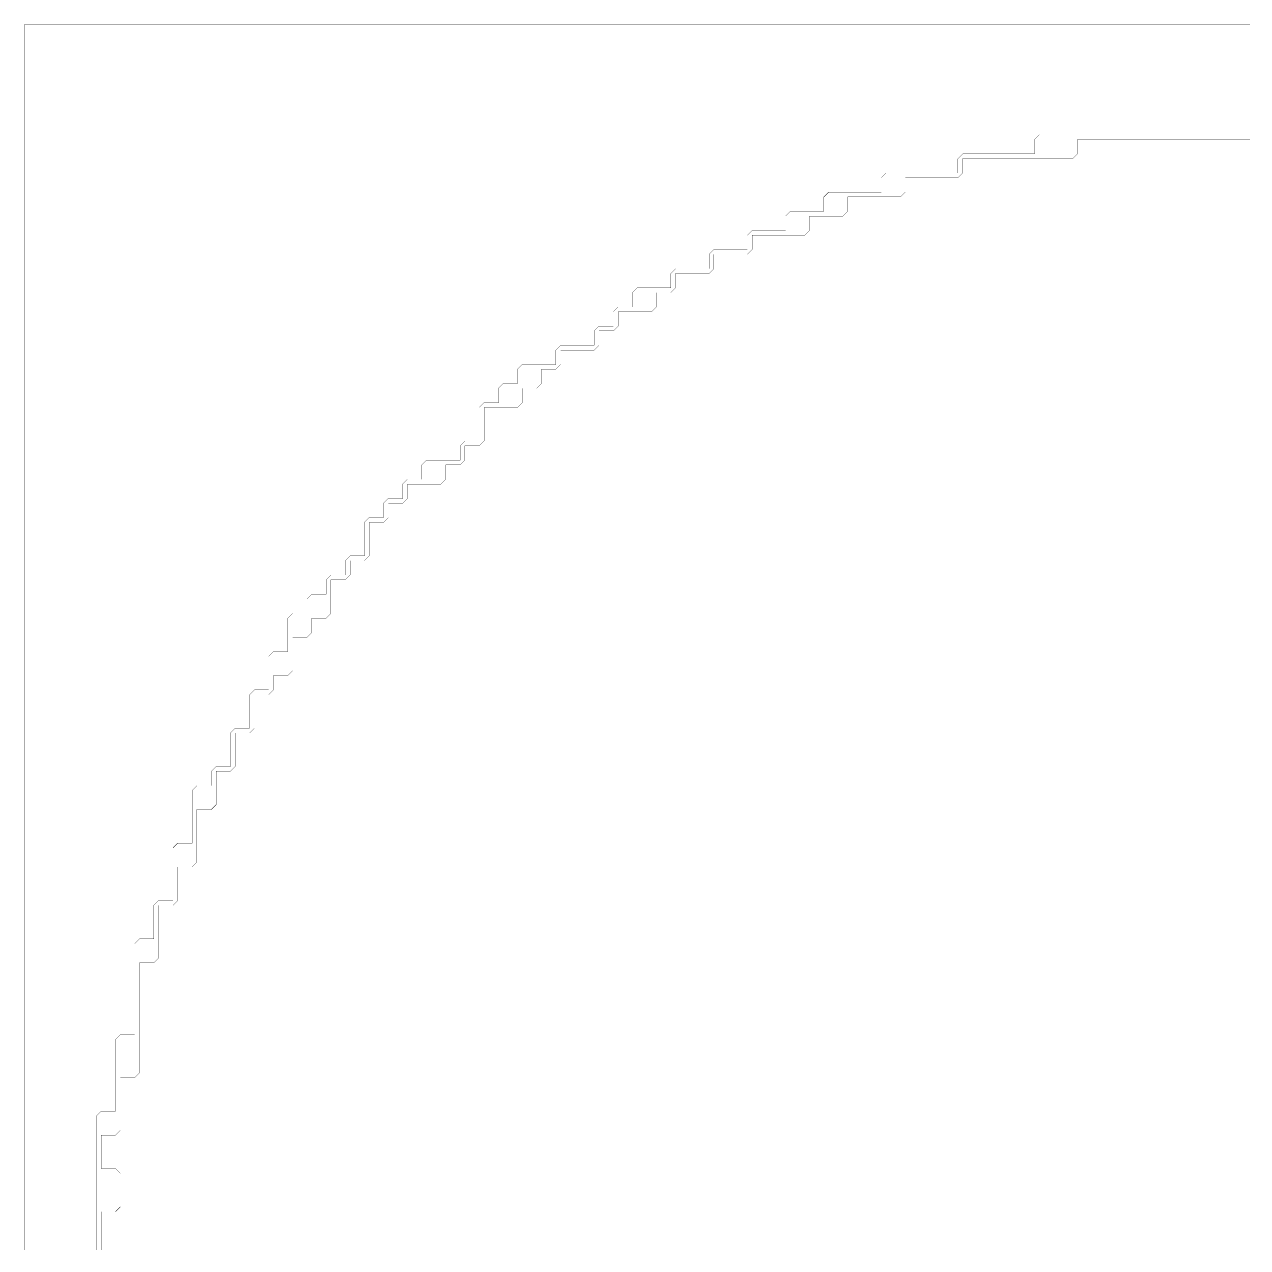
# Model space of a CAD drawing. Header units: metres. Extents: x 0 to 4990, y -4990 to 0.
# Drawn here: x 0 to 2495, y -2495 to 0 of the extents above; entities that cross this region are included whole.
import ezdxf

# ---------------------------------------------------------------- set-up
doc = ezdxf.new("R2010")
doc.units = ezdxf.units.M
doc.layers.add('conductor', color=1, linetype='Continuous')
doc.layers.add('substrate', color=5, linetype='Continuous')

msp = doc.modelspace()

# ---------------------------------------------------------------- linework, layer by layer
at = {"layer": 'conductor', "const_width": 0.5}
msp.add_lwpolyline([(2500, -234.375), (2490.234375, -234.375), (2480.46875, -234.375), (2470.703125, -234.375), (2460.9375, -234.375), (2451.171875, -234.375), (2441.40625, -234.375), (2431.640625, -234.375), (2421.875, -234.375), (2412.109375, -234.375), (2402.34375, -234.375), (2392.578125, -234.375), (2382.8125, -234.375), (2373.046875, -234.375), (2363.28125, -234.375), (2353.515625, -234.375), (2343.75, -234.375), (2333.984375, -234.375), (2324.21875, -234.375), (2314.453125, -234.375), (2304.6875, -234.375), (2294.921875, -234.375), (2285.15625, -234.375), (2275.390625, -234.375), (2265.625, -234.375), (2255.859375, -234.375), (2246.09375, -234.375), (2236.328125, -234.375), (2226.5625, -234.375), (2216.796875, -234.375), (2207.03125, -234.375), (2197.265625, -234.375), (2187.5, -234.375), (2177.734375, -234.375), (2167.96875, -234.375), (2158.203125, -234.375), (2148.4375, -234.375), (2148.4375, -244.140625), (2148.4375, -253.90625), (2148.4375, -263.671875), (2138.671875, -273.4375), (2128.90625, -273.4375), (2119.140625, -273.4375), (2109.375, -273.4375), (2099.609375, -273.4375), (2089.84375, -273.4375), (2080.078125, -273.4375), (2070.3125, -273.4375), (2060.546875, -273.4375), (2050.78125, -273.4375), (2041.015625, -273.4375), (2031.25, -273.4375), (2021.484375, -273.4375), (2011.71875, -273.4375), (2001.953125, -273.4375), (1992.1875, -273.4375), (1982.421875, -273.4375), (1972.65625, -273.4375), (1962.890625, -273.4375), (1953.125, -273.4375), (1943.359375, -273.4375), (1933.59375, -273.4375), (1923.828125, -273.4375), (1914.0625, -273.4375), (1914.0625, -283.203125), (1914.0625, -292.96875), (1914.0625, -302.734375), (1904.296875, -312.5), (1894.53125, -312.5), (1884.765625, -312.5), (1875, -312.5), (1865.234375, -312.5), (1855.46875, -312.5), (1845.703125, -312.5), (1835.9375, -312.5), (1826.171875, -312.5), (1816.40625, -312.5), (1806.640625, -312.5), (1796.875, -312.5), (1796.875, -322.265625), (1796.875, -332.03125), (1796.875, -341.796875), (1787.109375, -351.5625), (1777.34375, -351.5625), (1767.578125, -351.5625), (1757.8125, -351.5625), (1748.046875, -351.5625), (1738.28125, -351.5625), (1728.515625, -351.5625), (1718.75, -351.5625), (1708.984375, -351.5625), (1699.21875, -351.5625), (1689.453125, -351.5625), (1679.6875, -351.5625), (1679.6875, -361.328125), (1679.6875, -371.09375), (1679.6875, -380.859375), (1669.921875, -390.625), (1660.15625, -390.625), (1650.390625, -390.625), (1640.625, -390.625), (1630.859375, -390.625), (1621.09375, -390.625), (1611.328125, -390.625), (1601.5625, -390.625), (1601.5625, -400.390625), (1601.5625, -410.15625), (1601.5625, -419.921875), (1591.796875, -429.6875), (1582.03125, -429.6875), (1572.265625, -429.6875), (1562.5, -429.6875), (1552.734375, -429.6875), (1542.96875, -429.6875), (1533.203125, -429.6875), (1523.4375, -429.6875), (1513.671875, -429.6875), (1503.90625, -429.6875), (1494.140625, -429.6875), (1484.375, -429.6875), (1484.375, -439.453125), (1484.375, -449.21875), (1484.375, -458.984375), (1474.609375, -468.75), (1464.84375, -468.75), (1455.078125, -468.75), (1445.3125, -468.75), (1435.546875, -468.75), (1425.78125, -468.75), (1416.015625, -468.75), (1406.25, -468.75), (1406.25, -478.515625), (1406.25, -488.28125), (1406.25, -498.046875), (1396.484375, -507.8125), (1386.71875, -507.8125), (1376.953125, -507.8125), (1367.1875, -507.8125), (1357.421875, -507.8125), (1347.65625, -507.8125), (1337.890625, -507.8125), (1328.125, -507.8125), (1328.125, -517.578125), (1328.125, -527.34375), (1328.125, -537.109375), (1318.359375, -546.875), (1308.59375, -546.875), (1298.828125, -546.875), (1289.0625, -546.875), (1289.0625, -556.640625), (1289.0625, -566.40625), (1289.0625, -576.171875), (1279.296875, -585.9375), (1269.53125, -585.9375), (1259.765625, -585.9375), (1250, -585.9375), (1240.234375, -585.9375), (1230.46875, -585.9375), (1220.703125, -585.9375), (1210.9375, -585.9375), (1210.9375, -595.703125), (1210.9375, -605.46875), (1210.9375, -615.234375), (1201.171875, -625), (1191.40625, -625), (1181.640625, -625), (1171.875, -625), (1171.875, -634.765625), (1171.875, -644.53125), (1171.875, -654.296875), (1162.109375, -664.0625), (1152.34375, -664.0625), (1142.578125, -664.0625), (1132.8125, -664.0625), (1123.046875, -664.0625), (1113.28125, -664.0625), (1103.515625, -664.0625), (1093.75, -664.0625), (1093.75, -673.828125), (1093.75, -683.59375), (1093.75, -693.359375), (1083.984375, -703.125), (1074.21875, -703.125), (1064.453125, -703.125), (1054.6875, -703.125), (1054.6875, -712.890625), (1054.6875, -722.65625), (1054.6875, -732.421875), (1044.921875, -742.1875), (1035.15625, -742.1875), (1025.390625, -742.1875), (1015.625, -742.1875), (1015.625, -751.953125), (1015.625, -761.71875), (1015.625, -771.484375), (1005.859375, -781.25), (996.09375, -781.25), (986.328125, -781.25), (976.5625, -781.25), (966.796875, -781.25), (957.03125, -781.25), (947.265625, -781.25), (937.5, -781.25), (937.5, -791.015625), (937.5, -800.78125), (937.5, -810.546875), (937.5, -820.3125), (937.5, -830.078125), (937.5, -839.84375), (937.5, -849.609375), (927.734375, -859.375), (917.96875, -859.375), (908.203125, -859.375), (898.4375, -859.375), (898.4375, -869.140625), (898.4375, -878.90625), (898.4375, -888.671875), (888.671875, -898.4375), (878.90625, -898.4375), (869.140625, -898.4375), (859.375, -898.4375), (859.375, -908.203125), (859.375, -917.96875), (859.375, -927.734375), (849.609375, -937.5), (839.84375, -937.5), (830.078125, -937.5), (820.3125, -937.5), (810.546875, -937.5), (800.78125, -937.5), (791.015625, -937.5), (781.25, -937.5), (781.25, -947.265625), (781.25, -957.03125), (781.25, -966.796875), (771.484375, -976.5625), (761.71875, -976.5625), (751.953125, -976.5625), (742.1875, -976.5625), (742.1875, -986.328125), (742.1875, -996.09375), (742.1875, -1005.859375), (732.421875, -1015.625), (722.65625, -1015.625), (712.890625, -1015.625), (703.125, -1015.625), (703.125, -1025.390625), (703.125, -1035.15625), (703.125, -1044.921875), (703.125, -1054.6875), (703.125, -1064.453125), (703.125, -1074.21875), (703.125, -1083.984375), (693.359375, -1093.75), (683.59375, -1093.75), (673.828125, -1093.75), (664.0625, -1093.75), (664.0625, -1103.515625), (664.0625, -1113.28125), (664.0625, -1123.046875), (654.296875, -1132.8125), (644.53125, -1132.8125), (634.765625, -1132.8125), (625, -1132.8125), (625, -1142.578125), (625, -1152.34375), (625, -1162.109375), (625, -1171.875), (625, -1181.640625), (625, -1191.40625), (625, -1201.171875), (615.234375, -1210.9375), (605.46875, -1210.9375), (595.703125, -1210.9375), (585.9375, -1210.9375), (585.9375, -1220.703125), (585.9375, -1230.46875), (585.9375, -1240.234375), (576.171875, -1250), (566.40625, -1250), (556.640625, -1250), (546.875, -1250), (546.875, -1259.765625), (546.875, -1269.53125), (546.875, -1279.296875), (546.875, -1289.0625), (546.875, -1298.828125), (546.875, -1308.59375), (546.875, -1318.359375), (537.109375, -1328.125), (527.34375, -1328.125), (517.578125, -1328.125), (507.8125, -1328.125), (507.8125, -1337.890625), (507.8125, -1347.65625), (507.8125, -1357.421875), (498.046875, -1367.1875), (488.28125, -1367.1875), (478.515625, -1367.1875), (468.75, -1367.1875), (468.75, -1376.953125), (468.75, -1386.71875), (468.75, -1396.484375), (468.75, -1406.25), (468.75, -1416.015625), (468.75, -1425.78125), (468.75, -1435.546875), (458.984375, -1445.3125), (449.21875, -1445.3125), (439.453125, -1445.3125), (429.6875, -1445.3125), (429.6875, -1455.078125), (429.6875, -1464.84375), (429.6875, -1474.609375), (429.6875, -1484.375), (429.6875, -1494.140625), (429.6875, -1503.90625), (429.6875, -1513.671875), (419.921875, -1523.4375), (410.15625, -1523.4375), (400.390625, -1523.4375), (390.625, -1523.4375), (390.625, -1533.203125), (390.625, -1542.96875), (390.625, -1552.734375), (390.625, -1562.5), (390.625, -1572.265625), (390.625, -1582.03125), (390.625, -1591.796875), (380.859375, -1601.5625), (371.09375, -1601.5625), (361.328125, -1601.5625), (351.5625, -1601.5625), (351.5625, -1611.328125), (351.5625, -1621.09375), (351.5625, -1630.859375), (351.5625, -1640.625), (351.5625, -1650.390625), (351.5625, -1660.15625), (351.5625, -1669.921875), (351.5625, -1679.6875), (351.5625, -1689.453125), (351.5625, -1699.21875), (351.5625, -1708.984375), (341.796875, -1718.75), (332.03125, -1718.75), (322.265625, -1718.75), (312.5, -1718.75), (312.5, -1728.515625), (312.5, -1738.28125), (312.5, -1748.046875), (312.5, -1757.8125), (312.5, -1767.578125), (312.5, -1777.34375), (312.5, -1787.109375), (302.734375, -1796.875), (292.96875, -1796.875), (283.203125, -1796.875), (273.4375, -1796.875), (273.4375, -1806.640625), (273.4375, -1816.40625), (273.4375, -1826.171875), (273.4375, -1835.9375), (273.4375, -1845.703125), (273.4375, -1855.46875), (273.4375, -1865.234375), (273.4375, -1875), (273.4375, -1884.765625), (273.4375, -1894.53125), (273.4375, -1904.296875), (263.671875, -1914.0625), (253.90625, -1914.0625), (244.140625, -1914.0625), (234.375, -1914.0625), (234.375, -1923.828125), (234.375, -1933.59375), (234.375, -1943.359375), (234.375, -1953.125), (234.375, -1962.890625), (234.375, -1972.65625), (234.375, -1982.421875), (234.375, -1992.1875), (234.375, -2001.953125), (234.375, -2011.71875), (234.375, -2021.484375), (234.375, -2031.25), (234.375, -2041.015625), (234.375, -2050.78125), (234.375, -2060.546875), (234.375, -2070.3125), (234.375, -2080.078125), (234.375, -2089.84375), (234.375, -2099.609375), (234.375, -2109.375), (234.375, -2119.140625), (234.375, -2128.90625), (234.375, -2138.671875), (224.609375, -2148.4375), (214.84375, -2148.4375), (205.078125, -2148.4375), (195.3125, -2148.4375), (195.3125, -2158.203125), (195.3125, -2167.96875), (195.3125, -2177.734375), (195.3125, -2187.5), (195.3125, -2197.265625), (195.3125, -2207.03125), (195.3125, -2216.796875), (195.3125, -2226.5625), (195.3125, -2236.328125), (195.3125, -2246.09375), (195.3125, -2255.859375), (185.546875, -2265.625), (175.78125, -2265.625), (166.015625, -2265.625), (156.25, -2265.625), (156.25, -2275.390625), (156.25, -2285.15625), (156.25, -2294.921875), (156.25, -2304.6875), (156.25, -2314.453125), (156.25, -2324.21875), (156.25, -2333.984375), (166.015625, -2333.984375), (175.78125, -2333.984375), (185.546875, -2333.984375), (195.3125, -2343.75), (195.3125, -2353.515625), (195.3125, -2363.28125), (195.3125, -2373.046875), (195.3125, -2382.8125), (195.3125, -2392.578125), (195.3125, -2402.34375), (195.3125, -2412.109375), (185.546875, -2421.875), (175.78125, -2421.875), (166.015625, -2421.875), (156.25, -2421.875), (156.25, -2431.640625), (156.25, -2441.40625), (156.25, -2451.171875), (156.25, -2460.9375), (156.25, -2470.703125), (156.25, -2480.46875), (156.25, -2490.234375), (156.25, -2500)], dxfattribs=at)
at = {"layer": 'substrate', "const_width": 0.5}
for points in [[(2500, 0), (2490.234375, 0), (2480.46875, 0), (2470.703125, 0), (2460.9375, 0), (2451.171875, 0), (2441.40625, 0), (2431.640625, 0), (2421.875, 0), (2412.109375, 0), (2402.34375, 0), (2392.578125, 0), (2382.8125, 0), (2373.046875, 0), (2363.28125, 0), (2353.515625, 0), (2343.75, 0), (2333.984375, 0), (2324.21875, 0), (2314.453125, 0), (2304.6875, 0), (2294.921875, 0), (2285.15625, 0), (2275.390625, 0), (2265.625, 0), (2255.859375, 0), (2246.09375, 0), (2236.328125, 0), (2226.5625, 0), (2216.796875, 0), (2207.03125, 0), (2197.265625, 0), (2187.5, 0), (2177.734375, 0), (2167.96875, 0), (2158.203125, 0), (2148.4375, 0), (2138.671875, 0), (2128.90625, 0), (2119.140625, 0), (2109.375, 0), (2099.609375, 0), (2089.84375, 0), (2080.078125, 0), (2070.3125, 0), (2060.546875, 0), (2050.78125, 0), (2041.015625, 0), (2031.25, 0), (2021.484375, 0), (2011.71875, 0), (2001.953125, 0), (1992.1875, 0), (1982.421875, 0), (1972.65625, 0), (1962.890625, 0), (1953.125, 0), (1943.359375, 0), (1933.59375, 0), (1923.828125, 0), (1914.0625, 0), (1904.296875, 0), (1894.53125, 0), (1884.765625, 0), (1875, 0), (1865.234375, 0), (1855.46875, 0), (1845.703125, 0), (1835.9375, 0), (1826.171875, 0), (1816.40625, 0), (1806.640625, 0), (1796.875, 0), (1787.109375, 0), (1777.34375, 0), (1767.578125, 0), (1757.8125, 0), (1748.046875, 0), (1738.28125, 0), (1728.515625, 0), (1718.75, 0), (1708.984375, 0), (1699.21875, 0), (1689.453125, 0), (1679.6875, 0), (1669.921875, 0), (1660.15625, 0), (1650.390625, 0), (1640.625, 0), (1630.859375, 0), (1621.09375, 0), (1611.328125, 0), (1601.5625, 0), (1591.796875, 0), (1582.03125, 0), (1572.265625, 0), (1562.5, 0), (1552.734375, 0), (1542.96875, 0), (1533.203125, 0), (1523.4375, 0), (1513.671875, 0), (1503.90625, 0), (1494.140625, 0), (1484.375, 0), (1474.609375, 0), (1464.84375, 0), (1455.078125, 0), (1445.3125, 0), (1435.546875, 0), (1425.78125, 0), (1416.015625, 0), (1406.25, 0), (1396.484375, 0), (1386.71875, 0), (1376.953125, 0), (1367.1875, 0), (1357.421875, 0), (1347.65625, 0), (1337.890625, 0), (1328.125, 0), (1318.359375, 0), (1308.59375, 0), (1298.828125, 0), (1289.0625, 0), (1279.296875, 0), (1269.53125, 0), (1259.765625, 0), (1250, 0), (1240.234375, 0), (1230.46875, 0), (1220.703125, 0), (1210.9375, 0), (1201.171875, 0), (1191.40625, 0), (1181.640625, 0), (1171.875, 0), (1162.109375, 0), (1152.34375, 0), (1142.578125, 0), (1132.8125, 0), (1123.046875, 0), (1113.28125, 0), (1103.515625, 0), (1093.75, 0), (1083.984375, 0), (1074.21875, 0), (1064.453125, 0), (1054.6875, 0), (1044.921875, 0), (1035.15625, 0), (1025.390625, 0), (1015.625, 0), (1005.859375, 0), (996.09375, 0), (986.328125, 0), (976.5625, 0), (966.796875, 0), (957.03125, 0), (947.265625, 0), (937.5, 0), (927.734375, 0), (917.96875, 0), (908.203125, 0), (898.4375, 0), (888.671875, 0), (878.90625, 0), (869.140625, 0), (859.375, 0), (849.609375, 0), (839.84375, 0), (830.078125, 0), (820.3125, 0), (810.546875, 0), (800.78125, 0), (791.015625, 0), (781.25, 0), (771.484375, 0), (761.71875, 0), (751.953125, 0), (742.1875, 0), (732.421875, 0), (722.65625, 0), (712.890625, 0), (703.125, 0), (693.359375, 0), (683.59375, 0), (673.828125, 0), (664.0625, 0), (654.296875, 0), (644.53125, 0), (634.765625, 0), (625, 0), (615.234375, 0), (605.46875, 0), (595.703125, 0), (585.9375, 0), (576.171875, 0), (566.40625, 0), (556.640625, 0), (546.875, 0), (537.109375, 0), (527.34375, 0), (517.578125, 0), (507.8125, 0), (498.046875, 0), (488.28125, 0), (478.515625, 0), (468.75, 0), (458.984375, 0), (449.21875, 0), (439.453125, 0), (429.6875, 0), (419.921875, 0), (410.15625, 0), (400.390625, 0), (390.625, 0), (380.859375, 0), (371.09375, 0), (361.328125, 0), (351.5625, 0), (341.796875, 0), (332.03125, 0), (322.265625, 0), (312.5, 0), (302.734375, 0), (292.96875, 0), (283.203125, 0), (273.4375, 0), (263.671875, 0), (253.90625, 0), (244.140625, 0), (234.375, 0), (224.609375, 0), (214.84375, 0), (205.078125, 0), (195.3125, 0), (185.546875, 0), (175.78125, 0), (166.015625, 0), (156.25, 0), (146.484375, 0), (136.71875, 0), (126.953125, 0), (117.1875, 0), (107.421875, 0), (97.65625, 0), (87.890625, 0), (78.125, 0), (68.359375, 0), (58.59375, 0), (48.828125, 0), (39.0625, 0), (29.296875, 0), (19.53125, 0), (9.765625, 0), (0, 0), (0, -9.765625), (0, -19.53125), (0, -29.296875), (0, -39.0625), (0, -48.828125), (0, -58.59375), (0, -68.359375), (0, -78.125), (0, -87.890625), (0, -97.65625), (0, -107.421875), (0, -117.1875), (0, -126.953125), (0, -136.71875), (0, -146.484375), (0, -156.25), (0, -166.015625), (0, -175.78125), (0, -185.546875), (0, -195.3125), (0, -205.078125), (0, -214.84375), (0, -224.609375), (0, -234.375), (0, -244.140625), (0, -253.90625), (0, -263.671875), (0, -273.4375), (0, -283.203125), (0, -292.96875), (0, -302.734375), (0, -312.5), (0, -322.265625), (0, -332.03125), (0, -341.796875), (0, -351.5625), (0, -361.328125), (0, -371.09375), (0, -380.859375), (0, -390.625), (0, -400.390625), (0, -410.15625), (0, -419.921875), (0, -429.6875), (0, -439.453125), (0, -449.21875), (0, -458.984375), (0, -468.75), (0, -478.515625), (0, -488.28125), (0, -498.046875), (0, -507.8125), (0, -517.578125), (0, -527.34375), (0, -537.109375), (0, -546.875), (0, -556.640625), (0, -566.40625), (0, -576.171875), (0, -585.9375), (0, -595.703125), (0, -605.46875), (0, -615.234375), (0, -625), (0, -634.765625), (0, -644.53125), (0, -654.296875), (0, -664.0625), (0, -673.828125), (0, -683.59375), (0, -693.359375), (0, -703.125), (0, -712.890625), (0, -722.65625), (0, -732.421875), (0, -742.1875), (0, -751.953125), (0, -761.71875), (0, -771.484375), (0, -781.25), (0, -791.015625), (0, -800.78125), (0, -810.546875), (0, -820.3125), (0, -830.078125), (0, -839.84375), (0, -849.609375), (0, -859.375), (0, -869.140625), (0, -878.90625), (0, -888.671875), (0, -898.4375), (0, -908.203125), (0, -917.96875), (0, -927.734375), (0, -937.5), (0, -947.265625), (0, -957.03125), (0, -966.796875), (0, -976.5625), (0, -986.328125), (0, -996.09375), (0, -1005.859375), (0, -1015.625), (0, -1025.390625), (0, -1035.15625), (0, -1044.921875), (0, -1054.6875), (0, -1064.453125), (0, -1074.21875), (0, -1083.984375), (0, -1093.75), (0, -1103.515625), (0, -1113.28125), (0, -1123.046875), (0, -1132.8125), (0, -1142.578125), (0, -1152.34375), (0, -1162.109375), (0, -1171.875), (0, -1181.640625), (0, -1191.40625), (0, -1201.171875), (0, -1210.9375), (0, -1220.703125), (0, -1230.46875), (0, -1240.234375), (0, -1250), (0, -1259.765625), (0, -1269.53125), (0, -1279.296875), (0, -1289.0625), (0, -1298.828125), (0, -1308.59375), (0, -1318.359375), (0, -1328.125), (0, -1337.890625), (0, -1347.65625), (0, -1357.421875), (0, -1367.1875), (0, -1376.953125), (0, -1386.71875), (0, -1396.484375), (0, -1406.25), (0, -1416.015625), (0, -1425.78125), (0, -1435.546875), (0, -1445.3125), (0, -1455.078125), (0, -1464.84375), (0, -1474.609375), (0, -1484.375), (0, -1494.140625), (0, -1503.90625), (0, -1513.671875), (0, -1523.4375), (0, -1533.203125), (0, -1542.96875), (0, -1552.734375), (0, -1562.5), (0, -1572.265625), (0, -1582.03125), (0, -1591.796875), (0, -1601.5625), (0, -1611.328125), (0, -1621.09375), (0, -1630.859375), (0, -1640.625), (0, -1650.390625), (0, -1660.15625), (0, -1669.921875), (0, -1679.6875), (0, -1689.453125), (0, -1699.21875), (0, -1708.984375), (0, -1718.75), (0, -1728.515625), (0, -1738.28125), (0, -1748.046875), (0, -1757.8125), (0, -1767.578125), (0, -1777.34375), (0, -1787.109375), (0, -1796.875), (0, -1806.640625), (0, -1816.40625), (0, -1826.171875), (0, -1835.9375), (0, -1845.703125), (0, -1855.46875), (0, -1865.234375), (0, -1875), (0, -1884.765625), (0, -1894.53125), (0, -1904.296875), (0, -1914.0625), (0, -1923.828125), (0, -1933.59375), (0, -1943.359375), (0, -1953.125), (0, -1962.890625), (0, -1972.65625), (0, -1982.421875), (0, -1992.1875), (0, -2001.953125), (0, -2011.71875), (0, -2021.484375), (0, -2031.25), (0, -2041.015625), (0, -2050.78125), (0, -2060.546875), (0, -2070.3125), (0, -2080.078125), (0, -2089.84375), (0, -2099.609375), (0, -2109.375), (0, -2119.140625), (0, -2128.90625), (0, -2138.671875), (0, -2148.4375), (0, -2158.203125), (0, -2167.96875), (0, -2177.734375), (0, -2187.5), (0, -2197.265625), (0, -2207.03125), (0, -2216.796875), (0, -2226.5625), (0, -2236.328125), (0, -2246.09375), (0, -2255.859375), (0, -2265.625), (0, -2275.390625), (0, -2285.15625), (0, -2294.921875), (0, -2304.6875), (0, -2314.453125), (0, -2324.21875), (0, -2333.984375), (0, -2343.75), (0, -2353.515625), (0, -2363.28125), (0, -2373.046875), (0, -2382.8125), (0, -2392.578125), (0, -2402.34375), (0, -2412.109375), (0, -2421.875), (0, -2431.640625), (0, -2441.40625), (0, -2451.171875), (0, -2460.9375), (0, -2470.703125), (0, -2480.46875), (0, -2490.234375), (0, -2500)], [(146.484375, -2500), (146.484375, -2490.234375), (146.484375, -2480.46875), (146.484375, -2470.703125), (146.484375, -2460.9375), (146.484375, -2451.171875), (146.484375, -2441.40625), (146.484375, -2431.640625), (146.484375, -2421.875), (146.484375, -2412.109375), (146.484375, -2402.34375), (146.484375, -2392.578125), (146.484375, -2382.8125), (146.484375, -2373.046875), (146.484375, -2363.28125), (146.484375, -2353.515625), (146.484375, -2343.75), (146.484375, -2333.984375), (146.484375, -2324.21875), (146.484375, -2314.453125), (146.484375, -2304.6875), (146.484375, -2294.921875), (146.484375, -2285.15625), (146.484375, -2275.390625), (146.484375, -2265.625), (146.484375, -2255.859375), (146.484375, -2246.09375), (146.484375, -2236.328125), (146.484375, -2226.5625), (156.25, -2216.796875), (166.015625, -2216.796875), (175.78125, -2216.796875), (185.546875, -2216.796875), (185.546875, -2207.03125), (185.546875, -2197.265625), (185.546875, -2187.5), (185.546875, -2177.734375), (185.546875, -2167.96875), (185.546875, -2158.203125), (185.546875, -2148.4375), (185.546875, -2138.671875), (185.546875, -2128.90625), (185.546875, -2119.140625), (185.546875, -2109.375), (185.546875, -2099.609375), (185.546875, -2089.84375), (185.546875, -2080.078125), (185.546875, -2070.3125), (195.3125, -2060.546875), (205.078125, -2060.546875), (214.84375, -2060.546875), (224.609375, -2060.546875), (224.609375, -2050.78125), (224.609375, -2041.015625), (224.609375, -2031.25), (224.609375, -2021.484375), (224.609375, -2011.71875), (224.609375, -2001.953125), (224.609375, -1992.1875), (224.609375, -1982.421875), (224.609375, -1972.65625), (224.609375, -1962.890625), (224.609375, -1953.125), (224.609375, -1943.359375), (224.609375, -1933.59375), (224.609375, -1923.828125), (224.609375, -1914.0625), (224.609375, -1904.296875), (224.609375, -1894.53125), (224.609375, -1884.765625), (224.609375, -1875), (234.375, -1865.234375), (244.140625, -1865.234375), (253.90625, -1865.234375), (263.671875, -1865.234375), (263.671875, -1855.46875), (263.671875, -1845.703125), (263.671875, -1835.9375), (263.671875, -1826.171875), (263.671875, -1816.40625), (263.671875, -1806.640625), (263.671875, -1796.875), (273.4375, -1787.109375), (283.203125, -1787.109375), (292.96875, -1787.109375), (302.734375, -1787.109375), (302.734375, -1777.34375), (302.734375, -1767.578125), (302.734375, -1757.8125), (302.734375, -1748.046875), (302.734375, -1738.28125), (302.734375, -1728.515625), (302.734375, -1718.75), (302.734375, -1708.984375), (302.734375, -1699.21875), (302.734375, -1689.453125), (302.734375, -1679.6875), (312.5, -1669.921875), (322.265625, -1669.921875), (332.03125, -1669.921875), (341.796875, -1669.921875), (341.796875, -1660.15625), (341.796875, -1650.390625), (341.796875, -1640.625), (341.796875, -1630.859375), (341.796875, -1621.09375), (341.796875, -1611.328125), (341.796875, -1601.5625), (341.796875, -1591.796875), (341.796875, -1582.03125), (341.796875, -1572.265625), (341.796875, -1562.5), (351.5625, -1552.734375), (361.328125, -1552.734375), (371.09375, -1552.734375), (380.859375, -1552.734375), (380.859375, -1542.96875), (380.859375, -1533.203125), (380.859375, -1523.4375), (390.625, -1513.671875), (400.390625, -1513.671875), (410.15625, -1513.671875), (419.921875, -1513.671875), (419.921875, -1503.90625), (419.921875, -1494.140625), (419.921875, -1484.375), (419.921875, -1474.609375), (419.921875, -1464.84375), (419.921875, -1455.078125), (419.921875, -1445.3125), (429.6875, -1435.546875), (439.453125, -1435.546875), (449.21875, -1435.546875), (458.984375, -1435.546875), (458.984375, -1425.78125), (458.984375, -1416.015625), (458.984375, -1406.25), (458.984375, -1396.484375), (458.984375, -1386.71875), (458.984375, -1376.953125), (458.984375, -1367.1875), (468.75, -1357.421875), (478.515625, -1357.421875), (488.28125, -1357.421875), (498.046875, -1357.421875), (498.046875, -1347.65625), (498.046875, -1337.890625), (498.046875, -1328.125), (498.046875, -1318.359375), (498.046875, -1308.59375), (498.046875, -1298.828125), (498.046875, -1289.0625), (507.8125, -1279.296875), (517.578125, -1279.296875), (527.34375, -1279.296875), (537.109375, -1279.296875), (537.109375, -1269.53125), (537.109375, -1259.765625), (537.109375, -1250), (537.109375, -1240.234375), (537.109375, -1230.46875), (537.109375, -1220.703125), (537.109375, -1210.9375), (546.875, -1201.171875), (556.640625, -1201.171875), (566.40625, -1201.171875), (576.171875, -1201.171875), (576.171875, -1191.40625), (576.171875, -1181.640625), (576.171875, -1171.875), (585.9375, -1162.109375), (595.703125, -1162.109375), (605.46875, -1162.109375), (615.234375, -1162.109375), (615.234375, -1152.34375), (615.234375, -1142.578125), (615.234375, -1132.8125), (625, -1123.046875), (634.765625, -1123.046875), (644.53125, -1123.046875), (654.296875, -1123.046875), (654.296875, -1113.28125), (654.296875, -1103.515625), (654.296875, -1093.75), (664.0625, -1083.984375), (673.828125, -1083.984375), (683.59375, -1083.984375), (693.359375, -1083.984375), (693.359375, -1074.21875), (693.359375, -1064.453125), (693.359375, -1054.6875), (693.359375, -1044.921875), (693.359375, -1035.15625), (693.359375, -1025.390625), (693.359375, -1015.625), (703.125, -1005.859375), (712.890625, -1005.859375), (722.65625, -1005.859375), (732.421875, -1005.859375), (732.421875, -996.09375), (732.421875, -986.328125), (732.421875, -976.5625), (742.1875, -966.796875), (751.953125, -966.796875), (761.71875, -966.796875), (771.484375, -966.796875), (771.484375, -957.03125), (771.484375, -947.265625), (771.484375, -937.5), (781.25, -927.734375), (791.015625, -927.734375), (800.78125, -927.734375), (810.546875, -927.734375), (810.546875, -917.96875), (810.546875, -908.203125), (810.546875, -898.4375), (820.3125, -888.671875), (830.078125, -888.671875), (839.84375, -888.671875), (849.609375, -888.671875), (859.375, -888.671875), (869.140625, -888.671875), (878.90625, -888.671875), (888.671875, -888.671875), (888.671875, -878.90625), (888.671875, -869.140625), (888.671875, -859.375), (898.4375, -849.609375), (908.203125, -849.609375), (917.96875, -849.609375), (927.734375, -849.609375), (927.734375, -839.84375), (927.734375, -830.078125), (927.734375, -820.3125), (927.734375, -810.546875), (927.734375, -800.78125), (927.734375, -791.015625), (927.734375, -781.25), (937.5, -771.484375), (947.265625, -771.484375), (957.03125, -771.484375), (966.796875, -771.484375), (966.796875, -761.71875), (966.796875, -751.953125), (966.796875, -742.1875), (976.5625, -732.421875), (986.328125, -732.421875), (996.09375, -732.421875), (1005.859375, -732.421875), (1005.859375, -722.65625), (1005.859375, -712.890625), (1005.859375, -703.125), (1015.625, -693.359375), (1025.390625, -693.359375), (1035.15625, -693.359375), (1044.921875, -693.359375), (1054.6875, -693.359375), (1064.453125, -693.359375), (1074.21875, -693.359375), (1083.984375, -693.359375), (1083.984375, -683.59375), (1083.984375, -673.828125), (1083.984375, -664.0625), (1093.75, -654.296875), (1103.515625, -654.296875), (1113.28125, -654.296875), (1123.046875, -654.296875), (1132.8125, -654.296875), (1142.578125, -654.296875), (1152.34375, -654.296875), (1162.109375, -654.296875), (1162.109375, -644.53125), (1162.109375, -634.765625), (1162.109375, -625), (1171.875, -615.234375), (1181.640625, -615.234375), (1191.40625, -615.234375), (1201.171875, -615.234375), (1201.171875, -605.46875), (1201.171875, -595.703125), (1201.171875, -585.9375), (1210.9375, -576.171875), (1220.703125, -576.171875), (1230.46875, -576.171875), (1240.234375, -576.171875), (1240.234375, -566.40625), (1240.234375, -556.640625), (1240.234375, -546.875), (1250, -537.109375), (1259.765625, -537.109375), (1269.53125, -537.109375), (1279.296875, -537.109375), (1289.0625, -537.109375), (1298.828125, -537.109375), (1308.59375, -537.109375), (1318.359375, -537.109375), (1318.359375, -527.34375), (1318.359375, -517.578125), (1318.359375, -507.8125), (1328.125, -498.046875), (1337.890625, -498.046875), (1347.65625, -498.046875), (1357.421875, -498.046875), (1367.1875, -498.046875), (1376.953125, -498.046875), (1386.71875, -498.046875), (1396.484375, -498.046875), (1396.484375, -488.28125), (1396.484375, -478.515625), (1396.484375, -468.75), (1406.25, -458.984375), (1416.015625, -458.984375), (1425.78125, -458.984375), (1435.546875, -458.984375), (1445.3125, -458.984375), (1455.078125, -458.984375), (1464.84375, -458.984375), (1474.609375, -458.984375), (1474.609375, -449.21875), (1474.609375, -439.453125), (1474.609375, -429.6875), (1484.375, -419.921875), (1494.140625, -419.921875), (1503.90625, -419.921875), (1513.671875, -419.921875), (1523.4375, -419.921875), (1533.203125, -419.921875), (1542.96875, -419.921875), (1552.734375, -419.921875), (1552.734375, -410.15625), (1552.734375, -400.390625), (1552.734375, -390.625), (1562.5, -380.859375), (1572.265625, -380.859375), (1582.03125, -380.859375), (1591.796875, -380.859375), (1601.5625, -380.859375), (1611.328125, -380.859375), (1621.09375, -380.859375), (1630.859375, -380.859375), (1630.859375, -371.09375), (1630.859375, -361.328125), (1630.859375, -351.5625), (1640.625, -341.796875), (1650.390625, -341.796875), (1660.15625, -341.796875), (1669.921875, -341.796875), (1679.6875, -341.796875), (1689.453125, -341.796875), (1699.21875, -341.796875), (1708.984375, -341.796875), (1718.75, -341.796875), (1728.515625, -341.796875), (1738.28125, -341.796875), (1748.046875, -341.796875), (1748.046875, -332.03125), (1748.046875, -322.265625), (1748.046875, -312.5), (1757.8125, -302.734375), (1767.578125, -302.734375), (1777.34375, -302.734375), (1787.109375, -302.734375), (1796.875, -302.734375), (1806.640625, -302.734375), (1816.40625, -302.734375), (1826.171875, -302.734375), (1835.9375, -302.734375), (1845.703125, -302.734375), (1855.46875, -302.734375), (1865.234375, -302.734375), (1875, -302.734375), (1884.765625, -302.734375), (1894.53125, -302.734375), (1904.296875, -302.734375), (1904.296875, -292.96875), (1904.296875, -283.203125), (1904.296875, -273.4375), (1914.0625, -263.671875), (1923.828125, -263.671875), (1933.59375, -263.671875), (1943.359375, -263.671875), (1953.125, -263.671875), (1962.890625, -263.671875), (1972.65625, -263.671875), (1982.421875, -263.671875), (1992.1875, -263.671875), (2001.953125, -263.671875), (2011.71875, -263.671875), (2021.484375, -263.671875), (2031.25, -263.671875), (2041.015625, -263.671875), (2050.78125, -263.671875), (2060.546875, -263.671875), (2060.546875, -253.90625), (2060.546875, -244.140625), (2060.546875, -234.375), (2070.3125, -224.609375), (2080.078125, -224.609375), (2089.84375, -224.609375), (2099.609375, -224.609375), (2109.375, -224.609375), (2119.140625, -224.609375), (2128.90625, -224.609375), (2138.671875, -224.609375), (2148.4375, -224.609375), (2158.203125, -224.609375), (2167.96875, -224.609375), (2177.734375, -224.609375), (2187.5, -224.609375), (2197.265625, -224.609375), (2207.03125, -224.609375), (2216.796875, -224.609375), (2226.5625, -224.609375), (2236.328125, -224.609375), (2246.09375, -224.609375), (2255.859375, -224.609375), (2265.625, -224.609375), (2275.390625, -224.609375), (2285.15625, -224.609375), (2294.921875, -224.609375), (2304.6875, -224.609375), (2314.453125, -224.609375), (2324.21875, -224.609375), (2333.984375, -224.609375), (2343.75, -224.609375), (2353.515625, -224.609375), (2363.28125, -224.609375), (2373.046875, -224.609375), (2382.8125, -224.609375), (2392.578125, -224.609375), (2402.34375, -224.609375), (2412.109375, -224.609375), (2421.875, -224.609375), (2431.640625, -224.609375), (2441.40625, -224.609375), (2451.171875, -224.609375), (2460.9375, -224.609375), (2470.703125, -224.609375), (2480.46875, -224.609375), (2490.234375, -224.609375), (2500, -224.609375)]]:
    msp.add_lwpolyline(points, dxfattribs=at)

doc.saveas('drawing.dxf')
